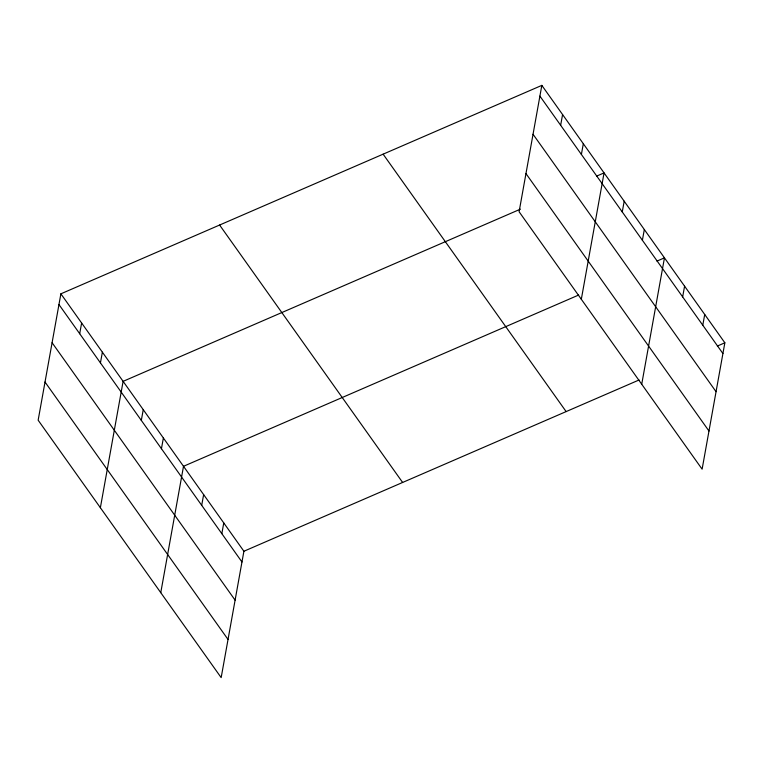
<?xml version="1.0" encoding="UTF-8"?>
<svg xmlns="http://www.w3.org/2000/svg" width="763" height="763" viewBox="0 0 763 763"><rect width="100%" height="100%" fill="white"/><g stroke="black" fill="none" stroke-linecap="round" stroke-linejoin="round"><path stroke-width="1.14" d="M60.887 293.822L38.15 420.203L221.165 677.62L243.902 551.248L60.887 293.822L541.835 85.38L724.85 342.797L702.113 469.178L519.098 211.752L541.835 85.38M79.695 333.727L81.631 322.997M100.439 362.902L102.376 352.172M100.373 507.719L123.11 381.347L520.414 209.157M141.317 420.394L143.244 409.664M161.441 448.711L163.377 437.981M160.764 592.67L183.511 466.298L578.669 295.033M201.709 505.344L203.635 494.615M221.842 533.661L223.769 522.932M560.652 125.285L562.579 114.555M581.387 154.46L583.323 143.721M581.32 299.277L604.058 172.896L596.552 176.158M622.265 211.952L624.191 201.213M642.389 240.269L644.325 229.529M641.721 384.228L664.459 257.846L656.953 261.108M682.656 296.902L684.583 286.163M702.79 325.219L704.716 314.48M243.902 551.248L639.06 379.984M717.344 346.059L724.85 342.797M539.908 96.109L722.914 353.536M533.041 134.269L716.056 391.696M525.965 173.592L708.98 431.019M383.121 154.164L566.136 411.591M219.601 225.037L402.616 482.454M58.961 304.551L241.966 561.978M52.094 342.721L235.099 600.147M45.017 382.034L228.032 639.461"/></g></svg>
